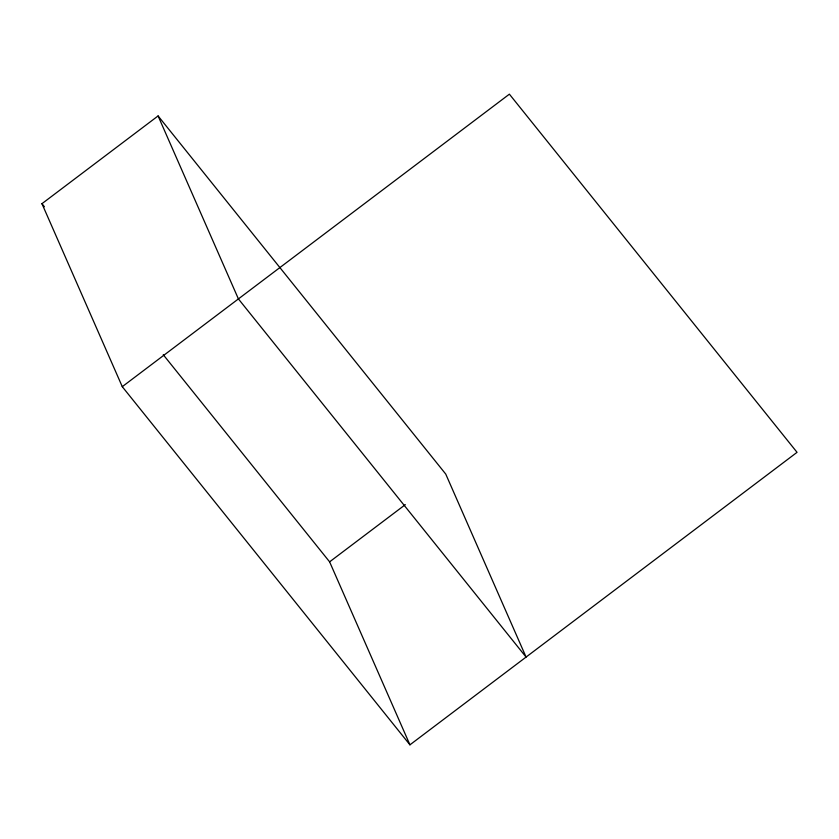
<?xml version="1.0" encoding="UTF-8"?>
<svg xmlns="http://www.w3.org/2000/svg" width="839" height="839" viewBox="0 0 839 839"><rect width="100%" height="100%" fill="white"/><g stroke="black" fill="none" stroke-linecap="round" stroke-linejoin="round"><path stroke-width="1.26" d="M122.274 386.674L509.388 94.167L797.05 452.326L409.935 744.833L122.274 386.674L41.95 203.688L158.089 115.939L445.75 474.087L526.074 657.073L238.412 298.925L158.089 115.939M409.935 744.833L329.612 561.847L405.31 504.648M41.95 203.688L44.404 206.751M163.248 354.708L329.612 561.847"/></g></svg>
